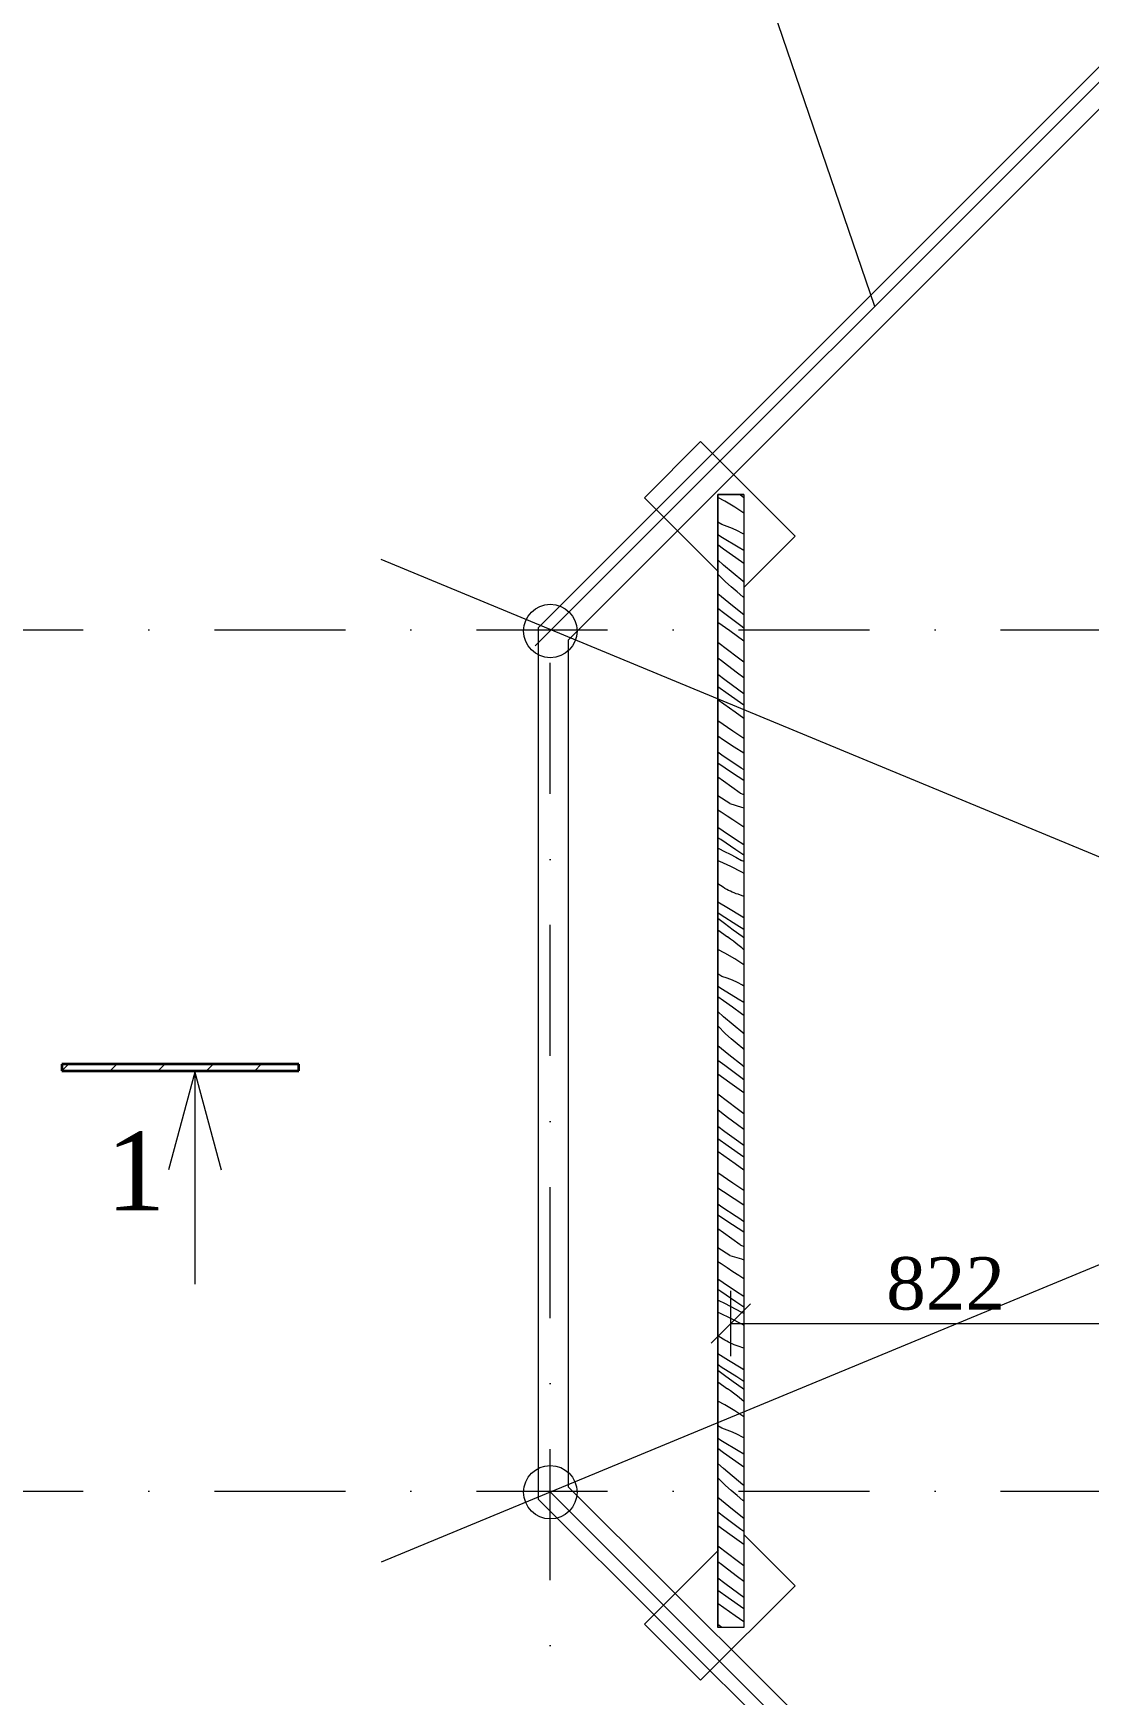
# Model space of a CAD drawing. Header units: millimetres. Extents: x 873544 to 1143527, y -837564 to -766512.
# Drawn here: x 968922 to 972950, y -776410 to -770069 of the extents above; entities that cross this region are included whole.
import ezdxf

# ---------------------------------------------------------------- set-up
doc = ezdxf.new("R2010")
doc.units = ezdxf.units.MM
for name, pattern in [('CENTER', [50.8, 31.75, -6.35, 6.35, -6.35]), ('DASHDOT', [1, 0.5, -0.25, 0, -0.25]), ('Штрихпунктирная', [6702.777624, 3527.777672, -1763.888836, 0, -1411.111116])]:
    doc.linetypes.add(name, pattern=pattern)
for name, color, linetype, lineweight in [('2D-чертеж - Общий_Ном_пера__1', 7, 'Continuous', 13), ('2D-чертеж - Общий_Ном_пера__121', 255, 'Continuous', 0), ('2D-чертеж - Общий_Ном_пера__203', 7, 'Continuous', 15), ('Dam konstruksiyası', 7, 'Continuous', 13), ('Daxili olcu', 7, 'Continuous', 13), ('Him oxu', 7, 'CENTER', 13), ('Qeyd xətti', 7, 'Continuous', 9), ('Talvar sutun', 1, 'Continuous', 9), ('Xarici razm.-1', 7, 'Continuous', 9), ('Интерьер- Перегородка_Ном_пера__27', 7, 'Continuous', 35)]:
    doc.layers.add(name, color=color, linetype=linetype, lineweight=lineweight)
doc.layers.add('2D-чертеж - Общий_Ном_пера__82', color=253, linetype='Continuous', lineweight=20, true_color=0xaaaaaa)
doc.layers.add('Интерьер- Перегородка_Ном_пера__107', color=253, linetype='Continuous', lineweight=13, true_color=0xaaaaaa)
doc.styles.add('Segoe UI Light-07', font='segoeuil_0.ttf', dxfattribs={"width": 0.65})
doc.styles.add('Times New  Roman', font='times.ttf')
doc.dimstyles.new('Aec_Arch_M', dxfattribs={"dimscale": 100, "dimtxt": 2, "dimasz": 1.75, "dimexe": 1.25, "dimexo": 0, "dimgap": 0.5, "dimtad": 1, "dimdec": 0, "dimdsep": 46, "dimtxsty": 'Segoe UI Light-07', "dimblk": 'OBLIQUE', "dimcen": 2.5, "dimclrd": 256, "dimclre": 256, "dimclrt": 256, "dimadec": 0, "dimazin": 0, "dimtfac": 1, "dimtdec": 0, "dimtmove": 0, "dimatfit": 3, "dimldrblk": 'ARCHTICK', "dimfxl": 1, "dimlwd": -1, "dimlwe": -1, "dimarcsym": 0})

# ---------------------------------------------------------------- blocks, each defined once
blk = doc.blocks.new('*X28')
at = {"layer": '2D-чертеж - Общий_Ном_пера__82', "linetype": 'Continuous'}
for p, q in [((-219596.5, 24689), (-219624.3, 24702.9)), ((-219558.3, 24666.5), (-219596.5, 24689)), ((-219524.3, 24643.5), (-219558.3, 24666.5)), ((-219532.2, 24708.4), (-219540.7, 24715.4)), ((-219524.3, 24701.8), (-219532.2, 24708.4)), ((-219608, 24600), (-219624.3, 24609.2)), ((-219605.6, 24549.7), (-219624.3, 24561.2)), ((-219587.7, 24593.1), (-219608, 24600)), ((-219545.9, 24513.5), (-219605.6, 24549.7)), ((-219567.8, 24585.2), (-219587.7, 24593.1)), ((-219548.3, 24576.1), (-219567.8, 24585.2)), ((-219529.4, 24565.9), (-219548.3, 24576.1)), ((-219524.3, 24562.8), (-219529.4, 24565.9)), ((-219601.7, 24506.4), (-219624.3, 24522.7)), ((-219567.7, 24482), (-219601.7, 24506.4)), ((-219533.7, 24457.7), (-219567.7, 24482)), ((-219524.3, 24500.7), (-219545.9, 24513.5)), ((-219601.8, 24445.7), (-219624.3, 24465.6)), ((-219528.6, 24384.2), (-219601.8, 24445.7)), ((-219524.3, 24451), (-219533.7, 24457.7)), ((-219594.5, 24381.1), (-219624.3, 24411.1)), ((-219572.6, 24362), (-219594.5, 24381.1)), ((-219550.6, 24343.2), (-219572.6, 24362)), ((-219524.3, 24380.8), (-219528.6, 24384.2)), ((-219581.8, 24300.8), (-219624.3, 24335.5)), ((-219530.1, 24259.6), (-219581.8, 24300.8)), ((-219528.4, 24324.5), (-219550.6, 24343.2)), ((-219524.3, 24321.2), (-219528.4, 24324.5)), ((-219597.5, 24259.3), (-219624.3, 24279.6)), ((-219578, 24193.9), (-219624.3, 24226.9)), ((-219536.2, 24213.8), (-219597.5, 24259.3)), ((-219524.3, 24255.2), (-219530.1, 24259.6)), ((-219524.3, 24155.6), (-219578, 24193.9)), ((-219524.3, 24205.2), (-219536.2, 24213.8)), ((-219550.3, 24094), (-219624.3, 24150.4)), ((-219610.2, 24079.5), (-219624.3, 24090.4)), ((-219587.2, 24061.9), (-219610.2, 24079.5)), ((-219548.5, 24033), (-219587.2, 24061.9)), ((-219524.3, 24075.1), (-219550.3, 24094)), ((-219524.3, 24015.5), (-219548.5, 24033)), ((-219597.4, 24007.1), (-219624.3, 24027.3)), ((-219584.6, 23952.4), (-219624.3, 23980.6)), ((-219544, 23968.1), (-219597.4, 24007.1)), ((-219622.3, 23930.2), (-219624.3, 23931.6)), ((-219558.1, 23884.5), (-219622.3, 23930.2)), ((-219524.3, 23910.7), (-219584.6, 23952.4)), ((-219524.3, 23954.1), (-219544, 23968.1)), ((-219566.7, 23811), (-219624.3, 23850.7)), ((-219524.3, 23860.5), (-219558.1, 23884.5)), ((-219602.2, 23777.4), (-219624.3, 23792.4)), ((-219524.3, 23783.1), (-219566.7, 23811)), ((-219608.2, 23719.9), (-219624.3, 23731)), ((-219553.2, 23683.1), (-219608.2, 23719.9)), ((-219561.8, 23750.9), (-219602.2, 23777.4)), ((-219524.3, 23727.1), (-219561.8, 23750.9)), ((-219567.5, 23651.5), (-219624.3, 23689.2)), ((-219524.3, 23623.6), (-219567.5, 23651.5)), ((-219544, 23677), (-219553.2, 23683.1)), ((-219534.7, 23670.9), (-219544, 23677)), ((-219525.4, 23664.8), (-219534.7, 23670.9)), ((-219524.3, 23664.2), (-219525.4, 23664.8)), ((-219602.3, 23620.9), (-219624.3, 23636.6)), ((-219538.1, 23575.4), (-219602.3, 23620.9)), ((-219578, 23535.5), (-219624.3, 23564.3)), ((-219578, 23535.5), (-219533.1, 23521.6)), ((-219538.1, 23575.4), (-219524.3, 23569.7)), ((-219610.8, 23502.7), (-219624.3, 23510.7)), ((-219588.7, 23487.8), (-219610.8, 23502.7)), ((-219566.5, 23473.2), (-219588.7, 23487.8)), ((-219544.1, 23458.6), (-219566.5, 23473.2)), ((-219533.1, 23521.6), (-219524.3, 23518.5)), ((-219603.9, 23430.2), (-219624.3, 23444.1)), ((-219620.5, 23402.6), (-219624.3, 23404.9)), ((-219612.6, 23397.6), (-219620.5, 23402.6)), ((-219556.3, 23398.5), (-219603.9, 23430.2)), ((-219524.3, 23377.8), (-219556.3, 23398.5)), ((-219524.3, 23445.9), (-219544.1, 23458.6)), ((-219624.3, 23365.3), (-219620.6, 23363.6)), ((-219620.6, 23363.6), (-219598.6, 23352.9)), ((-219554.7, 23358.5), (-219612.6, 23397.6)), ((-219598.6, 23352.9), (-219576.7, 23341.7)), ((-219576.7, 23341.7), (-219555, 23330.3)), ((-219524.3, 23338.3), (-219554.7, 23358.5)), ((-219624.3, 23318.3), (-219617.6, 23315.6)), ((-219617.6, 23315.6), (-219574.9, 23295.9)), ((-219574.9, 23295.9), (-219533.1, 23274.4)), ((-219555, 23330.3), (-219533.5, 23318.5)), ((-219524.3, 23314), (-219533.5, 23318.5)), ((-219533.1, 23274.4), (-219524.3, 23269.4)), ((-219603.4, 23216), (-219624.3, 23228.5)), ((-219596.7, 23211.7), (-219603.4, 23216)), ((-219589.9, 23207.7), (-219596.7, 23211.7)), ((-219583, 23204), (-219589.9, 23207.7)), ((-219583.7, 23134.5), (-219624.3, 23159.5)), ((-219575.9, 23200.5), (-219583, 23204)), ((-219568.7, 23197.2), (-219575.9, 23200.5)), ((-219561.4, 23194.2), (-219568.7, 23197.2)), ((-219554, 23191.4), (-219561.4, 23194.2)), ((-219546.5, 23189), (-219554, 23191.4)), ((-219524.3, 23181.2), (-219546.5, 23189)), ((-219610.5, 23109.4), (-219624.3, 23118.3)), ((-219598.4, 23077.2), (-219624.3, 23096.2)), ((-219551.7, 23071.7), (-219610.5, 23109.4)), ((-219534.7, 23105.2), (-219583.7, 23134.5)), ((-219524.3, 23099.1), (-219534.7, 23105.2)), ((-219624.3, 23052.9), (-219586.4, 23026.5)), ((-219564.7, 23052.6), (-219598.4, 23077.2)), ((-219575.3, 23018.4), (-219586.4, 23026.5)), ((-219564.4, 23010), (-219575.3, 23018.4)), ((-219530.9, 23028), (-219564.7, 23052.6)), ((-219524.3, 23054.5), (-219551.7, 23071.7)), ((-219524.3, 23023.3), (-219530.9, 23028)), ((-219596.5, 22964.8), (-219624.3, 22978.7)), ((-219558.3, 22942.3), (-219596.5, 22964.8)), ((-219553.6, 23001.6), (-219564.4, 23010)), ((-219542.8, 22993), (-219553.6, 23001.6)), ((-219532.2, 22984.2), (-219542.8, 22993)), ((-219524.3, 22977.5), (-219532.2, 22984.2)), ((-219524.3, 22919.3), (-219558.3, 22942.3)), ((-219608, 22875.7), (-219624.3, 22885)), ((-219605.6, 22825.5), (-219624.3, 22837)), ((-219587.7, 22868.9), (-219608, 22875.7)), ((-219567.8, 22861), (-219587.7, 22868.9)), ((-219548.3, 22851.9), (-219567.8, 22861)), ((-219529.4, 22841.7), (-219548.3, 22851.9)), ((-219524.3, 22838.6), (-219529.4, 22841.7)), ((-219601.7, 22782.2), (-219624.3, 22798.4)), ((-219545.9, 22789.3), (-219605.6, 22825.5)), ((-219567.7, 22757.8), (-219601.7, 22782.2)), ((-219524.3, 22776.5), (-219545.9, 22789.3)), ((-219601.8, 22721.5), (-219624.3, 22741.3)), ((-219528.6, 22660), (-219601.8, 22721.5)), ((-219533.7, 22733.5), (-219567.7, 22757.8)), ((-219524.3, 22726.8), (-219533.7, 22733.5)), ((-219594.5, 22656.9), (-219624.3, 22686.9)), ((-219572.6, 22637.8), (-219594.5, 22656.9)), ((-219550.6, 22618.9), (-219572.6, 22637.8)), ((-219524.3, 22656.6), (-219528.6, 22660)), ((-219581.8, 22576.6), (-219624.3, 22611.3)), ((-219530.1, 22535.4), (-219581.8, 22576.6)), ((-219528.4, 22600.3), (-219550.6, 22618.9)), ((-219524.3, 22597), (-219528.4, 22600.3)), ((-219597.5, 22535.1), (-219624.3, 22555.4)), ((-219536.2, 22489.6), (-219597.5, 22535.1)), ((-219524.3, 22531), (-219530.1, 22535.4)), ((-219578, 22469.7), (-219624.3, 22502.7)), ((-219524.3, 22431.4), (-219578, 22469.7)), ((-219524.3, 22481), (-219536.2, 22489.6)), ((-219550.3, 22369.8), (-219624.3, 22426.2)), ((-219610.2, 22355.3), (-219624.3, 22366.2)), ((-219587.2, 22337.6), (-219610.2, 22355.3)), ((-219548.5, 22308.8), (-219587.2, 22337.6)), ((-219524.3, 22350.9), (-219550.3, 22369.8)), ((-219597.4, 22282.9), (-219624.3, 22303)), ((-219584.6, 22228.2), (-219624.3, 22256.4)), ((-219544, 22243.9), (-219597.4, 22282.9)), ((-219524.3, 22291.3), (-219548.5, 22308.8)), ((-219622.3, 22205.9), (-219624.3, 22207.4)), ((-219558.1, 22160.3), (-219622.3, 22205.9)), ((-219524.3, 22186.4), (-219584.6, 22228.2)), ((-219524.3, 22229.9), (-219544, 22243.9)), ((-219524.3, 22136.3), (-219558.1, 22160.3)), ((-219566.7, 22086.8), (-219624.3, 22126.5)), ((-219602.2, 22053.2), (-219624.3, 22068.2)), ((-219524.3, 22058.9), (-219566.7, 22086.8)), ((-219608.2, 21995.7), (-219624.3, 22006.8)), ((-219561.8, 22026.7), (-219602.2, 22053.2)), ((-219524.3, 22002.9), (-219561.8, 22026.7)), ((-219567.5, 21927.3), (-219624.3, 21964.9)), ((-219553.2, 21958.9), (-219608.2, 21995.7)), ((-219544, 21952.8), (-219553.2, 21958.9)), ((-219534.7, 21946.7), (-219544, 21952.8)), ((-219525.4, 21940.6), (-219534.7, 21946.7)), ((-219524.3, 21939.9), (-219525.4, 21940.6)), ((-219602.3, 21896.7), (-219624.3, 21912.3)), ((-219538.1, 21851.2), (-219602.3, 21896.7)), ((-219524.3, 21899.4), (-219567.5, 21927.3)), ((-219578, 21811.2), (-219624.3, 21840.1)), ((-219538.1, 21851.2), (-219524.3, 21845.5)), ((-219610.8, 21778.5), (-219624.3, 21786.4)), ((-219588.7, 21763.6), (-219610.8, 21778.5)), ((-219566.5, 21748.9), (-219588.7, 21763.6)), ((-219578, 21811.2), (-219533.1, 21797.4)), ((-219533.1, 21797.4), (-219524.3, 21794.3)), ((-219603.9, 21706), (-219624.3, 21719.9)), ((-219556.3, 21674.3), (-219603.9, 21706)), ((-219544.1, 21734.4), (-219566.5, 21748.9)), ((-219524.3, 21721.7), (-219544.1, 21734.4)), ((-219620.5, 21678.4), (-219624.3, 21680.7)), ((-219624.3, 21641.1), (-219620.6, 21639.4)), ((-219620.6, 21639.4), (-219598.6, 21628.6)), ((-219612.6, 21673.4), (-219620.5, 21678.4)), ((-219554.7, 21634.3), (-219612.6, 21673.4)), ((-219598.6, 21628.6), (-219576.7, 21617.5)), ((-219524.3, 21653.6), (-219556.3, 21674.3)), ((-219524.3, 21614.1), (-219554.7, 21634.3)), ((-219624.3, 21594.1), (-219617.6, 21591.4)), ((-219617.6, 21591.4), (-219574.9, 21571.7)), ((-219576.7, 21617.5), (-219555, 21606.1)), ((-219574.9, 21571.7), (-219533.1, 21550.2)), ((-219555, 21606.1), (-219533.5, 21594.3)), ((-219524.3, 21589.8), (-219533.5, 21594.3)), ((-219603.4, 21491.8), (-219624.3, 21504.3)), ((-219533.1, 21550.2), (-219524.3, 21545.2)), ((-219583.7, 21410.3), (-219624.3, 21435.3)), ((-219596.7, 21487.5), (-219603.4, 21491.8)), ((-219589.9, 21483.5), (-219596.7, 21487.5)), ((-219583, 21479.8), (-219589.9, 21483.5)), ((-219575.9, 21476.3), (-219583, 21479.8)), ((-219568.7, 21473), (-219575.9, 21476.3)), ((-219561.4, 21470), (-219568.7, 21473)), ((-219554, 21467.2), (-219561.4, 21470)), ((-219546.5, 21464.8), (-219554, 21467.2)), ((-219524.3, 21457), (-219546.5, 21464.8)), ((-219610.5, 21385.1), (-219624.3, 21394.1)), ((-219598.4, 21353), (-219624.3, 21371.9)), ((-219551.7, 21347.5), (-219610.5, 21385.1)), ((-219534.7, 21381), (-219583.7, 21410.3)), ((-219524.3, 21374.9), (-219534.7, 21381)), ((-219624.3, 21328.7), (-219586.4, 21302.3)), ((-219564.7, 21328.4), (-219598.4, 21353)), ((-219530.9, 21303.8), (-219564.7, 21328.4)), ((-219524.3, 21330.3), (-219551.7, 21347.5)), ((-219596.5, 21240.5), (-219624.3, 21254.5)), ((-219575.3, 21294.1), (-219586.4, 21302.3)), ((-219564.4, 21285.8), (-219575.3, 21294.1)), ((-219553.6, 21277.4), (-219564.4, 21285.8)), ((-219542.8, 21268.8), (-219553.6, 21277.4)), ((-219532.2, 21260), (-219542.8, 21268.8)), ((-219524.3, 21253.3), (-219532.2, 21260)), ((-219524.3, 21299.1), (-219530.9, 21303.8)), ((-219558.3, 21218.1), (-219596.5, 21240.5)), ((-219524.3, 21195.1), (-219558.3, 21218.1)), ((-219608, 21151.5), (-219624.3, 21160.8)), ((-219587.7, 21144.7), (-219608, 21151.5)), ((-219567.8, 21136.7), (-219587.7, 21144.7)), ((-219548.3, 21127.7), (-219567.8, 21136.7)), ((-219529.4, 21117.5), (-219548.3, 21127.7)), ((-219524.3, 21114.3), (-219529.4, 21117.5)), ((-219605.6, 21101.2), (-219624.3, 21112.8)), ((-219601.7, 21058), (-219624.3, 21074.2)), ((-219545.9, 21065.1), (-219605.6, 21101.2)), ((-219567.7, 21033.6), (-219601.7, 21058)), ((-219524.3, 21052.3), (-219545.9, 21065.1)), ((-219601.8, 20997.3), (-219624.3, 21017.1)), ((-219528.6, 20935.8), (-219601.8, 20997.3)), ((-219533.7, 21009.3), (-219567.7, 21033.6)), ((-219524.3, 21002.6), (-219533.7, 21009.3)), ((-219594.5, 20932.6), (-219624.3, 20962.7)), ((-219572.6, 20913.6), (-219594.5, 20932.6)), ((-219524.3, 20932.4), (-219528.6, 20935.8)), ((-219581.8, 20852.4), (-219624.3, 20887.1)), ((-219550.6, 20894.7), (-219572.6, 20913.6)), ((-219528.4, 20876.1), (-219550.6, 20894.7)), ((-219524.3, 20872.8), (-219528.4, 20876.1)), ((-219597.5, 20810.8), (-219624.3, 20831.2)), ((-219536.2, 20765.4), (-219597.5, 20810.8)), ((-219530.1, 20811.2), (-219581.8, 20852.4)), ((-219524.3, 20806.8), (-219530.1, 20811.2)), ((-219578, 20745.5), (-219624.3, 20778.4)), ((-219524.3, 20707.2), (-219578, 20745.5)), ((-219524.3, 20756.8), (-219536.2, 20765.4)), ((-219550.3, 20645.6), (-219624.3, 20702)), ((-219610.2, 20631.1), (-219624.3, 20642)), ((-219587.2, 20613.4), (-219610.2, 20631.1)), ((-219548.5, 20584.6), (-219587.2, 20613.4)), ((-219524.3, 20626.7), (-219550.3, 20645.6)), ((-219597.4, 20558.6), (-219624.3, 20578.8)), ((-219544, 20519.7), (-219597.4, 20558.6)), ((-219524.3, 20567.1), (-219548.5, 20584.6)), ((-219584.6, 20504), (-219624.3, 20532.2)), ((-219622.3, 20481.7), (-219624.3, 20483.2)), ((-219558.1, 20436.1), (-219622.3, 20481.7)), ((-219524.3, 20462.2), (-219584.6, 20504)), ((-219524.3, 20505.7), (-219544, 20519.7)), ((-219524.3, 20412.1), (-219558.1, 20436.1)), ((-219607.9, 20391), (-219624.3, 20402.3))]:
    blk.add_line(p, q, dxfattribs=at)
blk = doc.blocks.new('Штриховка_10')
at = {"layer": '2D-чертеж - Общий_Ном_пера__121', "linetype": 'Continuous'}
for p, q in [((-219624.3, 24715.4), (-219524.3, 24715.4)), ((-219624.3, 20391), (-219624.3, 24715.4)), ((-219524.3, 24715.4), (-219524.3, 20391)), ((-219524.3, 20391), (-219624.3, 20391))]:
    blk.add_line(p, q, dxfattribs=at)
at = {"layer": '2D-чертеж - Общий_Ном_пера__82', "linetype": 'Continuous'}
blk.add_blockref('*X28', (0, 0), dxfattribs=at)
blk = doc.blocks.new('Стена_7', base_point=(-222127, 22515.3))
at = {"layer": 'Интерьер- Перегородка_Ном_пера__107', "linetype": 'Continuous'}
h = blk.add_hatch(dxfattribs=at)
h.set_pattern_fill('КИРПИЧ_ОБЫКНОВЕННЫЙ', color=256, style=0, pattern_type=2)
h.set_pattern_definition([(45, (0, 0), (-91.92388, 91.92388), [])])
h.paths.add_polyline_path([(-222127, 22515.3), (-221222, 22515.3), (-221222, 22540.3), (-222127, 22540.3)], flags=0)
at = {"layer": 'Интерьер- Перегородка_Ном_пера__27', "linetype": 'Continuous'}
for p, q in [((-221222, 22540.3), (-222127, 22540.3)), ((-222127, 22540.3), (-222127, 22515.3)), ((-222127, 22515.3), (-221222, 22515.3)), ((-221222, 22515.3), (-221222, 22540.3))]:
    blk.add_line(p, q, dxfattribs=at)
blk = doc.blocks.new('Линия_25', base_point=(-221619.6, 22510.4))
at = {"layer": '2D-чертеж - Общий_Ном_пера__1', "linetype": 'Continuous'}
for q in [(-221719.6, 22137.2), (-221519.6, 22137.2)]:
    blk.add_line((-221619.6, 22510.4), q, dxfattribs=at)
at = {"layer": '2D-чертеж - Общий_Ном_пера__203', "linetype": 'Continuous'}
blk.add_line((-221619.6, 22510.4), (-221619.6, 21701.8), dxfattribs=at)
blk = doc.blocks.new('_Oblique')
at = {"color": 0, "linetype": 'ByBlock', "lineweight": -2}
blk.add_line((-0.5, -0.5), (0.5, 0.5), dxfattribs=at)
blk = doc.blocks.new('*D270')
at = {"layer": 'Defpoints', "color": 0, "transparency": 16777216}
for p in [(970249.3, -775904.2), (972944.6, -778636), (972258.9, -779321.7)]:
    blk.add_point(p, dxfattribs=at)
at = {"layer": 'Xarici razm.-1', "transparency": 16777216}
for p, q in [((969633.7, -776519.8), (969474.6, -776678.9)), ((969492.3, -776555.1), (972311.9, -779374.7)), ((972347.3, -779233.3), (972188.2, -779392.4))]:
    blk.add_line(p, q, dxfattribs=at)
at = {"layer": 'Xarici razm.-1', "transparency": 16777216, "xscale": 150, "yscale": 150, "zscale": 150}
for p, rotation in [((969545.3, -776608.2), 135), ((972258.9, -779321.7), 315)]:
    blk.add_blockref('_Oblique', p, dxfattribs=dict(at, rotation=rotation))
at = {"layer": 'Xarici razm.-1', "transparency": 16777216, "insert": (971027.6, -777839.4), "char_height": 250, "attachment_point": 5, "rotation": 315, "style": 'Times New  Roman'}
blk.add_mtext('1913', dxfattribs=at)
blk = doc.blocks.new('_ArchTick')
at = {"color": 0, "linetype": 'ByBlock', "const_width": 0.15}
blk.add_lwpolyline([(-0.5, -0.5), (0.5, 0.5)], dxfattribs=at)
blk = doc.blocks.new('*D280')
at = {"layer": 'Daxili olcu', "transparency": 16777216}
for p, q in [((971584, -775117.9), (971584, -774867.9)), ((973223.2, -775117.9), (973223.2, -774867.9)), ((971584, -774992.9), (973223.2, -774992.9))]:
    blk.add_line(p, q, dxfattribs=at)
at = {"layer": 'Defpoints', "color": 0, "transparency": 16777216}
for p in [(973223.2, -774992.9), (971584, -776153), (973223.2, -776619.9)]:
    blk.add_point(p, dxfattribs=at)
at = {"layer": 'Daxili olcu', "transparency": 16777216, "xscale": 150, "yscale": 150, "zscale": 150, "rotation": 180}
blk.add_blockref('_Oblique', (971584, -774992.9), dxfattribs=at)
at = {"layer": 'Daxili olcu', "transparency": 16777216, "xscale": 150, "yscale": 150, "zscale": 150}
blk.add_blockref('_Oblique', (973223.2, -774992.9), dxfattribs=at)
at = {"layer": 'Daxili olcu', "transparency": 16777216, "insert": (972403.6, -774841.2), "char_height": 200, "attachment_point": 5, "style": 'Times New  Roman'}
blk.add_mtext('822', dxfattribs=at)

msp = doc.modelspace()

# ---------------------------------------------------------------- linework, layer by layer
at = {"linetype": 'Штрихпунктирная', "lineweight": 9}
for p, q in [((970838, -772407.3), (973313.3, -769931.9)), ((970896.4, -775636.2), (973296.5, -778036.3))]:
    msp.add_line(p, q, dxfattribs=at)
at = {"linetype": 'Continuous', "lineweight": 9}
for p, q in [((971469, -771627.1), (971254.5, -771841.6)), ((971469, -771627.1), (971829.7, -771987.9)), ((971254.5, -771841.6), (971536.6, -772123.7)), ((971634, -771828.6), (971534, -771828.6)), ((971534, -771828.6), (971534, -776153)), ((971634, -771828.6), (971634, -776153)), ((971829.7, -771987.9), (971633.9, -772183.7)), ((971829.7, -775993.8), (971633.9, -775798)), ((971254.5, -776140), (971536.6, -775857.9)), ((971469, -776354.5), (971829.7, -775993.8)), ((971469, -776354.5), (971254.5, -776140)), ((971634, -776153), (971534, -776153))]:
    msp.add_line(p, q, dxfattribs=at)
at = {"layer": 'Dam konstruksiyası', "lineweight": 9}
for points in [[(976535.8, -778015.5), (978887.3, -775664), (978886.1, -772336.1), (976537, -769979.2), (973207, -769979.2), (970848.8, -772337.4), (970848.8, -775663.8), (973208, -778016.1), (976535.8, -778015.5)], [(979482.6, -775902), (970249.3, -772077.4)], [(979482.6, -772079.6), (970249.3, -775904.2)]]:
    msp.add_lwpolyline(points, dxfattribs=at)
msp.add_lwpolyline([(976488.1, -777900.5), (978772.3, -775616.4), (978771.2, -772383.6), (976489.2, -770094.2), (973254.6, -770094.2), (970963.8, -772385.1), (970963.8, -775616.1), (973255.5, -777901.1)], close=True, dxfattribs=at)
at = {"layer": 'Him oxu', "color": 7, "linetype": 'DASHDOT', "ltscale": 1000}
for p, q in [((970895.3, -780972.6), (970895.3, -772250.1)), ((967613.2, -772346.2), (979916.1, -772346.2)), ((967613.2, -775633.2), (979672.1, -775633.2))]:
    msp.add_line(p, q, dxfattribs=at)
at = {"layer": 'Qeyd xətti', "linetype": 'Continuous', "lineweight": 9}
msp.add_lwpolyline([(972133.8, -771111.5), (971665.9, -769741.5), (969583, -769741.5)], dxfattribs=at)
at = {"layer": 'Talvar sutun', "color": 0, "lineweight": 9}
for centre in [(970895.3, -772350), (970895.3, -775636.6)]:
    msp.add_circle(centre, 102, dxfattribs=at)

# ---------------------------------------------------------------- block references
at = {"linetype": 'Continuous'}
msp.add_blockref('Штриховка_10', (1191158.3, -796544), dxfattribs=at)
at = {"lineweight": 13}
msp.add_blockref('Стена_7', (969031.3, -774028.8), dxfattribs=at)
at = {"linetype": 'Continuous', "lineweight": 13}
msp.add_blockref('Линия_25', (969538.7, -774033.6), dxfattribs=at)

# ---------------------------------------------------------------- texts
at = {"linetype": 'Continuous', "lineweight": 13, "insert": (969200, -774260.9), "char_height": 300, "attachment_point": 1, "style": 'Times New  Roman'}
msp.add_mtext('1', dxfattribs=at)

# ---------------------------------------------------------------- dimensions: what is measured, and where the dimension line sits
at = {"layer": 'Daxili olcu'}
dim = msp.add_linear_dim(base=(973223.2, -774992.9), p1=(971584, -776153), p2=(973223.2, -776619.9), text='822', dimstyle='Aec_Arch_M', override={"dimscale": 1, "dimtxt": 200, "dimasz": 150, "dimexe": 125, "dimgap": 50, "dimtxsty": 'Times New  Roman', "dimtmove": 1, "dimfxl": 125, "dimfxlon": 1}, dxfattribs=at)
dim.commit()
dim.dimension.update_dxf_attribs({"geometry": '*D280', "text_midpoint": (972403.6, -774841.2)})
at = {"layer": 'Xarici razm.-1'}
dim = msp.add_linear_dim(base=(972258.9, -779321.7), p1=(970249.3, -775904.2), p2=(972944.6, -778636), angle=315, text='1913', dimstyle='Aec_Arch_M', override={"dimscale": 1, "dimtxt": 250, "dimasz": 150, "dimexe": 100, "dimgap": 50, "dimtxsty": 'Times New  Roman', "dimdle": 75, "dimtmove": 1, "dimfxl": 125, "dimfxlon": 1}, dxfattribs=at)
dim.commit()
dim.dimension.update_dxf_attribs({"geometry": '*D270', "text_midpoint": (971027.6, -777839.4)})

doc.saveas('drawing.dxf')
